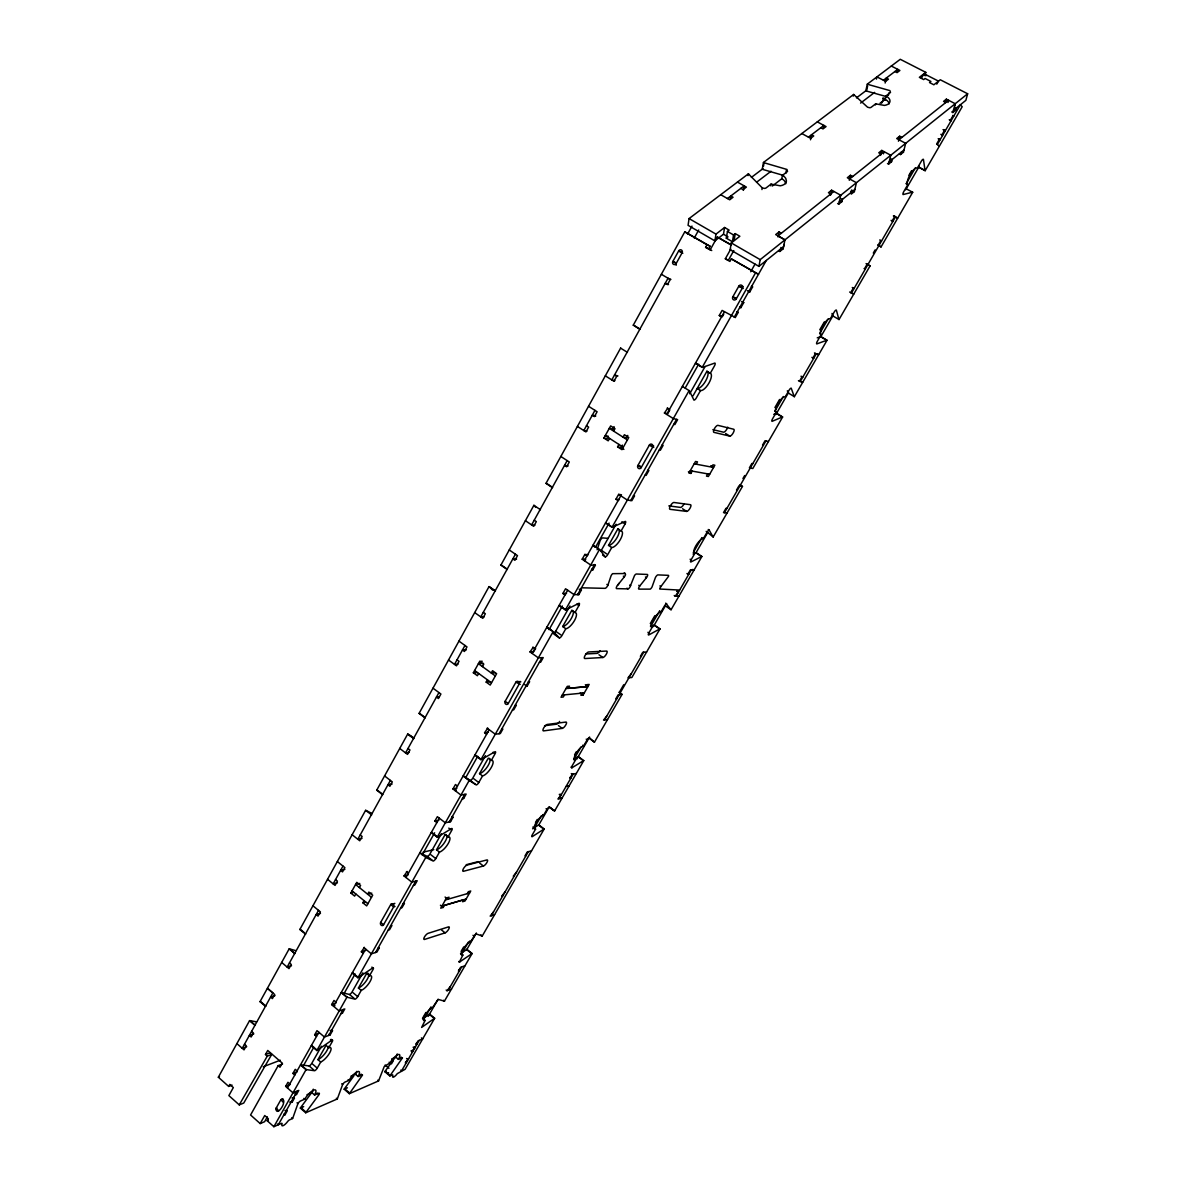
<?xml version="1.0" encoding="UTF-8"?>
<svg xmlns="http://www.w3.org/2000/svg" width="1186" height="1186" viewBox="0 0 1186 1186"><rect width="100%" height="100%" fill="white"/><g stroke="black" fill="none" stroke-linecap="round" stroke-linejoin="round"><path stroke-width="1.5" d="M897.417 71.753L897.758 69.366L883.422 80.233M748.751 174.194A2.832 1.749 8.9 0 0 748.307 173.897L689.066 218.58L688.073 225.34L714.891 240.877L723.475 234.235L724.587 227.49L729.153 230.114L727.448 231.448L726.306 238.193L732.399 241.692L733.556 234.947L735.261 233.627L739.856 236.266L731.288 242.952L730.131 249.697L758.936 266.376L783.605 246.569L784.05 244.346M714.891 240.877L715.988 234.116L724.587 227.49M730.25 199.337L730.813 195.972L733.052 197.247L729.701 199.797L720.717 194.712M734.104 240.373L735.261 233.627M743.37 190.353L744.156 185.846L727.448 198.522M748.025 175.587L748.307 173.897M886.313 96.57L866.329 90.996A2.668 1.542 10.5 0 1 865.824 90.788L867.307 84.147A2.668 1.542 10.5 0 0 867.811 84.369L889.915 90.61L890.493 92.419L885.912 95.977A9.325 5.441 10.7 0 1 889.826 99.935L890.004 101.092A9.325 5.441 10.7 0 1 884.4 105.421L875.668 103.849L871.236 107.244A2.668 1.571 10.6 0 1 869.546 107.704L867.574 107.214L853.653 94.45L763.458 162.482L762.242 169.198A2.802 1.72 9.1 0 0 762.761 169.435L783.59 175.439M763.547 166.144L763.977 162.719A2.802 1.72 9.1 0 1 763.458 162.482M761.946 189.567L762.257 187.877L748.751 174.194M770.737 185.802L771.048 184.112L780.225 185.802A9.784 6.049 9.4 0 0 786.437 181.013L785.784 178.478A9.784 6.049 9.4 0 0 782.404 175.38L787.504 171.451L786.985 169.465L764.155 162.778M758.936 266.376L760.196 259.645L967.657 93.768L940.29 79.773L933.856 84.784L929.498 82.546L930.906 81.449L925.095 78.484L923.686 79.566L919.343 77.342L925.806 72.361L900.263 59.3L867.307 84.147M772.323 186.024L781.767 178.76L782.419 175.395M785.799 173.423L786.451 170.072M778.031 236.978L779.024 231.937L781.337 233.242M778.683 250.824L779.839 251.476L780.269 249.253M779.839 251.476L783.16 248.808L784.954 239.854L775.688 234.576L779.024 231.937M810.512 139.785L811.52 134.759L813.729 135.96L810.616 138.317L801.81 133.544M823.41 127.628L823.87 125.405L817.287 121.876M830.511 195.23L831.608 190.205L840.741 195.23L838.754 204.155L837.612 203.518M853.283 96.125L853.653 94.45M866.877 89.41L867.618 86.089M838.754 204.155L841.897 201.635L842.401 199.411L841.259 198.774M849.295 180.287L850.436 175.276L852.704 176.506M876.439 79.106L876.943 76.882L885.571 81.36L888.462 79.165L886.298 78.054L885.141 83.02M850.644 191.257L851.77 191.88L851.266 194.104L854.365 191.613L856.425 182.703L847.323 177.737L850.436 175.276M875.401 104.946L875.668 103.849M880.027 103.226L885.127 99.298L885.912 95.977M888.358 95.369L888.951 92.879M880.561 155.41L881.761 150.414L890.775 155.233L888.61 164.113L887.484 163.505M883.481 153.839L884.015 151.615L849.591 178.982M888.61 164.113L891.59 161.711L892.139 159.502L891.012 158.894M898.439 141.208L899.67 136.212L901.909 137.398M899.388 153.958L900.5 154.551L901.063 152.342M900.5 154.551L903.465 152.179L905.674 143.328L896.705 138.554L899.67 136.212M924.976 75.667L925.806 72.361M945.494 102.456L946.369 99.15L955.219 103.716L952.832 112.522L951.735 111.944M947.985 102.5L948.578 100.291L898.944 139.755M954.611 105.925L955.219 103.716M952.832 112.522L955.634 110.268L956.227 108.074L955.13 107.511M967.657 93.768L965.849 100.365L953.425 110.328M581.466 587.796L605.053 588.345A2.698 0.964 -55.7 0 0 607.914 585.098L611.072 575.773A2.698 0.964 -55.9 0 1 612.599 573.668L625.23 573.535L625.541 574.632A2.654 0.934 -55.9 0 1 624.355 576.811L617.506 585.365A2.654 0.934 -55.8 0 0 616.631 588.627L627.928 588.879A2.624 0.904 -55.9 0 0 629.81 587.366L634.54 575.506A2.624 0.904 -56 0 1 636.422 574.009L647.334 574.454A2.594 0.889 -56.1 0 1 646.444 577.641L639.788 585.973A2.58 0.889 -55.9 0 0 638.913 589.131L650.269 589.131A2.55 0.86 -56 0 0 652.092 586.818L655.25 577.982A2.55 0.86 -56.1 0 1 656.125 576.366L656.911 575.477A2.55 0.86 -56.1 0 1 657.933 574.899L668.281 575.329A2.52 0.845 -56.2 0 1 668.519 576.366L660.928 586.536A2.52 0.845 -56 0 0 659.712 589.027L679.637 590.079M312.57 1091.417L300.725 1107.487A2.609 0.801 -49.8 0 0 300.34 1108.08L305.691 1112.779A2.609 0.786 -49.9 0 1 306.077 1112.201L319.004 1094.619A2.609 0.801 -50.1 0 0 318.752 1093.24L314.586 1095.004A9.206 2.832 -50 0 0 313.623 1090.112A9.206 2.832 -50 0 0 304.758 1099.185L300.488 1100.993A2.654 0.815 -49.8 0 0 297.923 1103.617L292.838 1117.983A2.654 0.815 -49.7 0 1 292.571 1118.517L289.547 1119.851A2.654 0.815 -49.7 0 0 287.946 1121.155L286.434 1123.009A5.337 1.631 -49.6 0 1 281.794 1125.04L282.075 1123.72A2.683 0.815 -49.6 0 0 281.364 1123.424L273.877 1126.7L267.221 1120.77L268.362 1118.739L264.73 1115.522L260.194 1123.587L250.572 1114.988L278.176 1065.651L282.579 1063.946M353.813 1075.969L344.518 1088.615A2.491 0.741 -50.4 0 0 344.162 1089.193L349.366 1093.685L362.531 1075.035L358.098 1076.503A8.806 2.624 -50.5 0 0 357.401 1071.699A8.806 2.624 -50.5 0 0 348.995 1080.372L345.052 1082.047A2.535 0.756 -50.4 0 0 342.635 1084.553L337.491 1098.473A2.535 0.756 -50.3 0 1 337.224 1098.992L305.691 1112.779M597.107 549.77L600.027 540.935A2.52 0.934 -56.2 0 1 600.887 539.319L601.658 538.459A2.52 0.934 -56.2 0 1 602.725 537.91L608.181 538.37M275.893 1108.599C276.397 1116.278 284.106 1105.737 283.528 1102.298A1.972 1.586 75.9 0 0 283.009 1099.555A1.972 1.586 75.9 0 0 280.8 1099.882L275.893 1108.599L276.99 1108.124M232.056 1085.086L228.661 1086.406L218.343 1077.214L249.549 1020.672A2.654 0.934 -49.3 0 1 249.92 1020.612L256.517 1021.828M265.916 1006.113A2.654 0.934 -49.5 0 1 265.442 1006.336L260.016 1001.681L289.147 948.889A2.654 0.964 -50 0 1 289.517 948.859L295.848 950.668M305.721 933.96A2.654 0.964 -50.3 0 1 305.38 934.094L299.85 929.498L365.584 810.349A2.668 1.023 -51.6 0 1 365.925 810.379L371.767 813.374M382.811 794.546A2.668 1.023 -52 0 1 382.485 794.65L376.718 790.173L407.688 734.045A2.683 1.053 -52.6 0 1 408.014 734.09L413.558 737.766M425.285 717.752A2.683 1.053 -53 0 1 424.959 717.826L419.073 713.409L489.017 586.625A2.713 1.097 -54.8 0 1 489.329 586.729L492.65 590.065M507.341 569.354A2.728 1.097 -55.2 0 1 507.03 569.399L500.877 565.129L533.878 505.34A2.743 1.127 -56.1 0 1 534.174 505.473L535.716 507.4M552.587 487.52A2.757 1.127 -56.5 0 1 552.291 487.535L546.005 483.354L620.604 348.135L627.142 352.183A2.846 1.156 -58.6 0 1 627.409 352.39M640.114 329.248A2.861 1.171 -59 0 1 639.832 329.219L633.265 325.201L684.782 231.833L710.132 246.258L708.724 248.793L705.596 247.311L707.019 244.761L710.132 246.258M687.539 234.146L691.987 226.111M318.515 910.359L287.16 967.064L291.519 965.73M342.991 866.091L333.162 883.866L337.402 882.829M390.372 780.403L357.831 839.258L362.012 838.383M438.924 692.58L405.568 752.902L409.17 752.413M464.971 645.466L454.52 664.382L457.989 664.19M515.436 554.218L480.775 616.898L484.185 616.868M567.175 460.613L531.625 524.909L534.901 525.205M594.957 410.371L583.808 430.548L586.922 431.185M682.039 252.885A2.179 1.942 -66.9 0 0 681.416 250.009A2.179 1.942 -66.9 0 0 678.674 250.913L672.862 261.439A2.164 1.927 -67.8 0 0 673.5 264.33A2.164 1.927 -67.8 0 0 676.213 263.411L682.039 252.885L682.84 253.255M694.255 238.045L698.702 230.01M228.661 1086.406L229.787 1084.404L233.331 1087.562L228.868 1095.597L239.261 1104.878L243.753 1103.039L271.698 1054.458L269.904 1052.886L265.471 1054.532L267.28 1056.118L271.698 1054.458M355.815 893.977L354.629 896.112L350.834 893.043L356.778 882.354L360.574 885.423L359.388 887.558M478.655 673.44L477.38 675.723L473.347 672.773L479.678 661.403L482.228 661.254M609.56 438.405L608.21 440.821L603.896 438.049L610.657 425.907L614.985 428.68L613.622 431.111M731.036 244.731L717.308 237.037L710.132 249.949L705.596 247.311M612.406 429.658L614.081 426.649M265.471 1054.532L267.739 1050.455L282.298 1063.145L280 1067.237L278.176 1065.651M482.45 666.606L483.725 664.323L479.678 661.403M267.28 1056.118L239.261 1104.878M371.811 893.147L367.66 894.229L368.846 892.08L372.686 895.178L366.682 905.896L362.872 902.798L364.058 900.663M495.081 672.729L491.271 672.981L492.546 670.698L496.623 673.663L490.233 685.063L486.171 682.113L487.446 679.83M627.794 435.41L626.43 437.842L623.035 437.145L624.399 434.713L628.758 437.501L621.938 449.672L617.595 446.87L618.959 444.454M349.366 1093.685L378.586 1080.906L384.234 1066.54L389.972 1062.952A8.435 2.446 -51 0 1 397.947 1054.65A8.435 2.446 -51 0 1 398.422 1059.365L402.469 1057.868L389.927 1075.85L392.685 1074.798L392.803 1075.613A4.759 1.364 -51 0 0 393.633 1077.066A4.759 1.364 -51 0 0 397.28 1073.641L405.093 1069.312L434.654 1018.24L429.554 1014.03L423.046 1018.67M731.347 258.889L758.447 274.337L731.347 258.889L729.909 261.454L725.328 258.785L730.754 249.09M617.595 446.87L621.019 447.537L622.368 445.106M733.793 250.587L728.382 260.238L725.328 258.785M267.354 1116.856L264.641 1121.689L260.194 1123.587M295.047 1095.078L296.5 1094.47L298.798 1090.408L292.986 1092.825L285.648 1086.391L287.946 1082.299L289.784 1083.915M294.78 1075.05L292.927 1073.434L295.24 1069.342L297.078 1070.943M316.529 1036.401L314.661 1034.815L316.988 1030.664L324.46 1037.038L330.153 1034.889L332.495 1030.753L331.561 1029.952M341.034 1013.63L342.443 1013.111L344.8 1008.96L339.152 1010.976L331.635 1004.631L333.992 1000.45L335.875 1002.037M363.272 953.366L361.359 951.795L364.443 947.332M413.425 885.423L414.774 885.067L417.205 880.753L411.824 882.147L404.026 875.95L407.139 871.443M436.863 822.61L434.877 821.083L437.367 816.68L445.313 822.802L450.561 821.69L453.037 817.287L452.059 816.531M462.347 798.771L463.637 798.534L466.142 794.101L460.954 795.065L452.948 788.972L455.454 784.524L457.455 786.036M486.616 734.223L484.585 732.726L487.772 728.115M539.422 662.277L540.638 662.203L543.232 657.593L538.355 657.859L530.023 651.929L533.24 647.274M565.025 594.912L562.92 593.46L565.559 588.76L574.039 594.601L578.783 594.675L581.422 589.976L580.369 589.249M591.562 569.932L592.718 569.977L595.387 565.248L590.732 565.025L582.178 559.214L584.846 554.47L588.375 554.692M618.099 500.64L615.934 499.217L618.647 494.384L621.494 494.77M673.781 424.291L674.864 424.544L677.636 419.622L673.337 418.584L664.427 412.995L667.748 408.192M721.548 316.855L719.265 315.491L722.126 310.421L735.32 317.492L738.181 312.437L737.04 311.755M287.486 1087.992L318.856 1032.25M365.659 949.111L333.518 1006.217L334.941 1005.713M395.027 906.475L393.663 906.86L390.757 904.533A2.001 1.69 79.5 0 1 393.115 904.073A2.001 1.69 79.5 0 1 393.648 906.86L383.567 924.769A2.001 1.69 76.5 0 1 381.21 925.199A2.001 1.69 76.5 0 1 380.662 922.426L390.757 904.533L394.849 903.391M405.968 877.492L439.339 818.207M489.166 729.701L454.95 790.499L456.254 790.261M505.162 701.282L515.895 682.217A2.061 1.823 87.3 0 1 518.415 681.609A2.061 1.823 87.3 0 1 518.979 684.441L508.245 703.535A2.046 1.823 83.6 0 1 505.725 704.113A2.046 1.823 83.6 0 1 505.147 701.282L508.245 703.535M532.099 653.412L567.679 590.213M620.812 495.807L584.313 560.667L585.484 560.726M637.89 465.49L649.35 445.135A2.135 1.927 -77 0 1 652.033 444.35A2.135 1.927 -77 0 1 652.641 447.241L641.181 467.61A2.12 1.942 -81 0 1 638.498 468.381A2.12 1.942 -81 0 1 637.875 465.475L641.181 467.61M666.651 414.388L724.409 311.77M535.449 648.683L533.715 651.766L530.023 651.929M669.764 410.104L667.688 413.795L664.427 412.995M723.771 314.186L722.348 316.706L719.265 315.491M303.201 1066.081L313.771 1047.312M344.518 992.726L355.103 973.943M422.216 854.824L434.625 832.794M465.905 777.275L477.721 756.312M549.059 629.692L562.386 606.016M595.817 546.687L609.1 523.1M685.212 388L698.658 364.161M750.723 271.742L755.022 264.107M736.269 298.857L742.273 288.213A2.209 2.001 -65.4 0 0 741.621 285.277A2.209 2.001 -65.4 0 0 738.819 286.182L732.829 296.826A2.194 2.001 -66.2 0 0 733.467 299.747A2.194 2.001 -66.2 0 0 736.269 298.857L732.829 296.826L735.854 298.116M273.877 1126.7L306.032 1069.698A2.698 0.86 -49.9 0 1 306.403 1069.624L314.675 1070.736A2.668 0.83 -50.1 0 0 317.255 1068.126L320.709 1062.033A9.31 2.935 -50.2 0 0 329.649 1052.96A9.31 2.935 -50.2 0 0 328.789 1047.742L332.258 1041.604A2.668 0.845 -50.3 0 0 332.006 1040.092L331.087 1039.307M316.365 1049.506L311.725 1045.503A2.698 0.875 -50.1 0 1 311.266 1045.755L316.84 1050.544L346.861 997.322A2.698 0.875 -50.6 0 1 347.216 997.263L355.148 999.19A2.668 0.86 -50.7 0 0 357.698 996.625L361.226 990.384A9.325 3.039 -50.9 0 0 370.136 981.459A9.325 3.039 -50.9 0 0 369.483 975.796L373.027 969.525A2.668 0.875 -51 0 0 372.834 967.895L371.9 967.109M352.538 972.861A2.698 0.904 -50.8 0 1 352.198 973.024L357.905 977.753L425.715 857.552A2.713 0.934 -52 0 1 426.041 857.552L433.246 861.08A2.683 0.919 -52.2 0 0 435.781 858.59L439.443 852.111A9.369 3.202 -52.3 0 0 448.278 843.454A9.369 3.202 -52.3 0 0 448.041 836.916L451.733 830.393A2.683 0.919 -52.5 0 0 451.673 828.495L437.634 837.005A2.713 0.949 -52.3 0 1 437.204 837.183L431.259 832.557A2.713 0.949 -52.3 0 0 431.689 832.394L436.641 836.234M437.204 837.183L469.167 780.521A2.728 0.964 -53 0 1 469.478 780.551L476.268 784.984A2.683 0.934 -53 0 0 478.788 782.552L482.539 775.926A9.414 3.291 -53.2 0 0 491.315 767.446A9.414 3.291 -53.2 0 0 491.315 760.404L495.096 753.733A2.698 0.949 -53.4 0 0 495.096 751.687L481.323 759.544A2.728 0.964 -53.3 0 1 480.908 759.692L474.83 755.156A2.728 0.978 -53.2 0 0 475.26 755.008L480.315 758.788M480.908 759.692L553.15 631.649A2.757 1.008 -54.9 0 1 553.432 631.723L559.407 637.964A2.728 0.978 -54.9 0 0 561.897 635.637L565.796 628.728A9.562 3.454 -55.2 0 0 574.469 620.575A9.562 3.454 -55.2 0 0 574.958 612.554L578.887 605.586A2.743 0.993 -55.3 0 0 579.035 603.259L565.796 609.826A2.772 1.023 -55.3 0 1 565.396 609.93L559.066 605.527A2.772 1.023 -55.3 0 0 559.347 605.468M565.396 609.93L599.479 549.503A2.802 1.038 -56 0 1 599.76 549.622L605.245 556.901A2.757 1.008 -56.1 0 0 607.721 554.618L611.724 547.547A9.666 3.528 -56.3 0 0 620.322 539.6A9.666 3.528 -56.3 0 0 621.079 531.002L625.096 523.886A2.772 1.008 -56.5 0 0 625.318 521.395L612.406 527.221A2.802 1.038 -56.4 0 1 612.02 527.281L605.527 522.967A2.802 1.053 -56.4 0 0 605.913 522.907M612.02 527.281L689.125 390.579A2.876 1.067 -58.3 0 1 689.377 390.772L693.929 400.097A2.846 1.038 -58.2 0 0 696.078 398.363L700.526 390.55A9.962 3.662 -58.5 0 0 708.991 382.989A9.962 3.662 -58.5 0 0 710.295 373.279L714.491 365.851A2.861 1.053 -58.7 0 0 714.876 363.049L702.572 367.378A2.891 1.082 -58.7 0 1 702.216 367.378L695.441 363.242A2.891 1.082 -58.7 0 0 695.797 363.227L701.445 366.682M702.216 367.378L755.497 272.928M321.436 1046.23L311.755 1063.382A2.668 0.845 -50 0 1 309.19 1065.977L300.859 1064.806A2.698 0.86 -49.9 0 0 300.488 1064.88L306.032 1069.698M362.872 972.817L352.094 991.926A2.668 0.875 -50.7 0 1 349.529 994.491L341.553 992.504A2.698 0.889 -50.5 0 0 341.197 992.563L346.861 997.322M441.414 833.669L429.925 854.009A2.668 0.919 -52.1 0 1 427.39 856.485L420.14 852.912A2.698 0.949 -52 0 0 419.8 852.912L426.041 857.552M485.459 755.645L472.814 778.046A2.683 0.949 -53 0 1 470.293 780.462L463.444 775.985A2.713 0.964 -52.9 0 0 463.118 775.955L469.167 780.521M553.165 633.591A2.728 0.993 -54.9 0 0 555.656 631.263L569.932 605.987M600.783 551.179A2.757 1.023 -56.1 0 0 601.346 550.319L616.068 524.242M689.703 393.796L705.062 366.563M297.345 1091.016L278.295 1124.773L277.376 1123.972M328.73 1035.422L343.391 1009.464M375.547 952.506L415.871 881.094M449.257 821.972L464.853 794.338M499.084 733.719L542.017 657.667M577.597 594.66L594.23 565.203M630.73 500.536L676.569 419.37M734.312 317.077L766.275 260.475M283.602 1115.359L285.07 1114.721L287.338 1110.689L284.966 1110.511M289.725 1102.076L292.112 1102.254L294.395 1098.192L293.491 1097.391M525.813 686.383L527.044 686.279L529.623 681.698L528.393 681.802M739.871 307.248L740.865 307.678L743.726 302.608L741.591 301.496M748.722 291.578L749.715 292.023L752.591 286.923L751.435 286.256M320.709 1062.033L317.952 1059.661L326.017 1045.385L328.789 1047.742M361.226 990.384L358.409 988.042L366.652 973.469A9.31 3.054 -50.8 0 1 368.431 973.573M439.443 852.111L436.522 849.813L445.091 834.633A9.355 3.217 -52.3 0 1 446.336 834.722M482.539 775.926L479.544 773.672L488.306 758.15L491.315 760.404M565.796 628.728L562.683 626.534L571.815 610.375L574.943 612.554M611.724 547.547L608.522 545.397L617.862 528.867L621.079 531.002M693.024 395.857L706.93 371.233L710.295 373.279M881.539 103.138L884.193 98.453L883.14 97.904M883.689 100.187A2.016 1.794 -52.8 0 0 884.86 99.194L886.446 96.407M445.076 897.046L447.878 899.255L449.049 897.209L446.573 897.921L440.732 908.165L443.208 907.438L444.379 905.392L463.77 899.714L462.614 901.716L464.986 901.019L470.738 891.012L468.366 891.679L467.21 893.695M564.521 694.863L563.291 697.027L561.037 697.249L567.249 686.368L569.488 686.175L568.242 688.354L585.795 686.768L587.011 684.633L589.16 684.455L583.067 695.07L580.918 695.278L582.133 693.158M696.182 464.186L697.501 461.873L695.515 461.487L688.918 473.066L690.904 473.422L692.224 471.109M921.433 78.187L923.983 73.71L938.482 81.137L936.762 84.132M707.775 473.896L706.485 476.149L708.383 476.49L714.861 465.209L712.964 464.838L711.674 467.106M391.454 1063.901L393.129 1060.996M425.878 1012.503L422.527 1018.3L425.107 1020.42L421.623 1027.432L434.654 1018.24M461.117 951.439L463.667 947.006M535.523 822.476L537.288 819.407M574.558 754.8L576.366 751.687M650.299 623.554L654.805 615.727M774.918 407.554L779.573 399.474M819.763 329.827L824.329 321.91M908.921 175.291L911.56 170.725M424.751 1017.736L431.022 1006.87M462.258 952.773L468.544 941.877M534.174 828.169L541.365 815.731M573.698 759.707L581.036 746.987M650.506 626.653L659.683 610.76M701.475 538.355L693.306 552.513L694.774 553.491L691.097 559.866A2.491 0.815 -56.4 0 0 690.801 562.031L701.578 556.575A2.461 0.801 -56.5 0 1 701.89 556.501L671.083 609.723A2.446 0.786 -55.9 0 1 670.876 609.634L665.731 603.111M775.155 410.712L783.368 396.495M819.926 333.162L828.08 319.049M906.297 183.533L915.384 167.804M532.603 828.821L538.459 825.056A2.372 0.741 -53.3 0 1 538.8 824.907L544.196 828.97L482.228 936.05L475.868 933.812L470.56 941.714A8.376 2.52 -52.1 0 0 462.748 949.719A8.376 2.52 -52.1 0 0 462.881 955.012L459.308 962.202L472.117 953.514L466.913 949.349L460.509 953.752M573.639 759.322L577.938 756.712A2.387 0.756 -54.1 0 1 578.279 756.579L583.779 760.582L554.677 810.868A2.387 0.741 -53.6 0 1 554.425 810.853L549.192 807.177A2.416 0.756 -53.5 0 0 546.983 809.386L543.559 815.316A8.435 2.639 -53.4 0 0 535.82 823.099A8.435 2.639 -53.4 0 0 535.598 829.118L532.188 835.018A2.402 0.756 -53.3 0 0 532.129 836.708L544.196 828.97M619.107 692.268L622.087 694.373L594.468 742.125A2.402 0.756 -54.4 0 1 594.216 742.08L589.338 737.662A2.431 0.771 -54.3 0 0 587.159 739.842L583.66 745.89A8.495 2.713 -54.1 0 0 575.981 753.51A8.495 2.713 -54.1 0 0 575.536 759.959L572.067 765.963A2.416 0.771 -54 0 0 571.948 767.787L571.015 767.105M651.218 626.564L653.975 625.081A2.431 0.786 -55.6 0 1 654.287 624.978L659.994 628.876A2.431 0.786 -55.6 0 0 659.683 628.98L648.638 635.029A2.461 0.801 -55.6 0 1 648.875 632.968L652.478 626.727A8.628 2.817 -55.7 0 1 653.323 619.477A8.628 2.817 -55.7 0 1 660.913 612.124L664.545 605.853A2.461 0.801 -55.9 0 1 666.695 603.763M694.774 553.491A8.732 2.876 -56.6 0 1 695.856 545.768A8.732 2.876 -56.6 0 1 703.387 538.592L707.078 532.173A2.491 0.815 -56.8 0 1 709.228 530.142L708.235 529.49M817.243 337.847L820.579 336.631A2.58 0.845 -59.1 0 1 820.86 336.631L827.042 340.263L794.383 396.687A2.55 0.83 -58.5 0 1 794.205 396.524L791.225 388.178A2.565 0.845 -58.5 0 0 789.372 389.734L785.28 396.791A8.969 2.95 -58.3 0 0 777.868 403.655A8.969 2.95 -58.3 0 0 776.326 412.283L772.501 418.91A2.55 0.845 -58.2 0 0 772.071 421.341L782.345 417.027A2.535 0.83 -58.2 0 1 782.627 416.998L752.813 468.514L749.389 467.833L751.894 463.504L752.754 463.682M864.179 268.585L865.231 269.192L864.505 268.762L867.144 264.196L870.079 265.901L839.036 319.538A2.609 0.845 -59.4 0 1 838.873 319.345L836.352 310.08A2.624 0.86 -59.4 0 0 834.514 311.562L830.333 318.767A9.132 2.995 -59.3 0 0 822.995 325.453A9.132 2.995 -59.3 0 0 821.201 334.585L817.302 341.346A2.594 0.845 -59.1 0 0 816.798 343.925L826.761 340.263A2.58 0.83 -59.1 0 1 827.042 340.263M937.34 144.529L960.304 104.813L962.202 106.71L925.169 170.695A2.713 0.86 -61 0 1 925.036 170.443L923.42 159.339A2.728 0.875 -61.1 0 0 921.641 160.703L917.297 168.204A9.518 3.054 -61 0 0 910.107 174.505A9.518 3.054 -61 0 0 907.794 184.66L903.732 191.687A2.698 0.875 -60.8 0 0 903.08 194.563L912.449 192.206A2.683 0.86 -60.7 0 1 912.701 192.251L881.05 246.925L877.833 244.983M428.22 1016.358L438.034 999.353L444.35 1001.147L443.445 1000.45M466.513 950.06L476.372 932.982M538.607 825.263L548.792 807.607M576.767 759.173L589.575 737.01M653.367 626.593L665.257 606.002M696.034 552.72L707.82 532.321M775.837 414.581L788.557 392.536M820.475 337.298L833.106 315.417M905.659 189.819L919.239 166.322M408.607 1058.698L405.33 1062.864L406.501 1062.345L405.656 1061.648M411.008 1050.87L411.853 1051.582L415.13 1047.416L414.285 1046.719M446.173 990.028L447.033 990.725L450.324 986.574M560.326 794.146L561.23 794.828L557.909 798.979L562.06 798.104M576.307 773.48L572.215 774.25L569.917 778.224L570.94 778.031L570.036 777.349M619.285 692.402L623.717 684.737M674.226 595.505L675.19 596.158L678.54 591.992L677.577 591.354M686.931 573.535L687.895 574.172L690.326 569.977L693.988 570.155L692.817 569.384M742.94 478.551L744.66 475.571M798.43 380.647L799.453 381.269L802.003 376.837L802.818 377.118L801.795 376.511M811.891 357.342L812.929 357.964L815.508 353.502L818.651 354.747L817.11 353.843M849.65 292.023L850.703 292.631L853.327 288.094L854.068 288.494L852.274 287.501M873.311 253.063L875.135 249.905M892.85 221.441L892.139 220.952L894.807 216.341L893.74 215.748M938.304 138.658L939.401 139.236L936.673 143.951L939.297 146.278M942.559 135.5L941.906 134.907L944.634 130.178L943.537 129.6M949.882 120.364L950.979 120.928L950.342 120.305L953.084 115.561L953.722 116.198L952.699 115.487M419.207 1040.389L401.58 1070.854L400.749 1070.143M448.175 990.295L461.68 966.931M491.286 915.74L528.333 851.681M558.947 798.756L573.238 774.058M604.534 719.946L643.731 652.181M676.124 596.173L691.245 570.021M724.394 512.708L765.919 440.925M800.253 381.536L816.294 353.813M851.459 293.016L895.519 216.83M444.424 1001.147L472.117 953.514M659.994 628.876L631.856 677.502L627.972 677.829L631.308 673.663M709.228 530.142L712.994 536.843A2.476 0.801 -56.8 0 0 713.201 536.947L742.466 486.393L739.827 484.718M389.853 1075.984L384.783 1071.67L395.042 1057.601M617.506 585.365L619.211 583.23M839.243 201.931L854.884 189.389M889.144 161.904L904.014 149.97M778.001 235.895L833.891 191.465M831.608 190.205L828.436 192.725L830.719 193.985M881.761 150.414L878.752 152.801L881.005 154.017M946.369 99.15L943.552 101.388L945.761 102.53M726.306 238.193L728.011 236.859L723.475 234.235M771.048 184.112L766.141 187.877A2.802 1.749 9.2 0 1 764.333 188.396L762.257 187.877M756.594 182.229L771.033 171.244M860.591 103.078L874.631 92.389M751.405 177.396L763.013 168.605M856.47 97.875L866.699 90.121M808.407 137.116L823.87 125.405L826.064 126.576L822.995 128.918L820.801 127.732M332.006 1040.092L317.299 1050.307A2.698 0.86 -50.1 0 1 316.84 1050.544M372.834 967.895L358.35 977.531A2.698 0.889 -50.8 0 1 357.905 977.753M466.558 949.541L470.886 953.01M571.948 767.787L583.438 760.715A2.402 0.756 -54.1 0 1 583.779 760.582M693.069 554.084L695.752 552.735A2.461 0.801 -56.5 0 1 696.063 552.661L701.89 556.501M438.123 999.457L432.638 1007.374A8.361 2.461 -51.5 0 0 424.796 1015.512A8.361 2.461 -51.5 0 0 425.107 1020.42M300.34 1108.08L303.675 1106.642M344.162 1089.193L347.424 1087.784M384.783 1071.67L386.043 1071.121M267.221 1120.77L268.332 1120.296M306.981 1094.722L311.888 1092.647A9.206 2.832 -49.9 0 0 313.252 1089.178M350.923 1076.176L355.474 1074.264A8.806 2.639 -50.5 0 0 356.734 1071.388M391.647 1058.979L395.857 1057.2A8.435 2.461 -51 0 0 397.221 1053.954M411.853 1051.582L413.024 1051.078L412.179 1050.366M294.395 1098.192L292.038 1097.999M282.994 1098.962L280.786 1099.882L283.528 1102.298M773.732 414.374L776.281 413.321A2.52 0.83 -58.2 0 1 776.578 413.291L782.627 416.998M285.648 1086.391L290.036 1084.612M292.927 1073.434L297.301 1071.699M263.203 1066.777L280.281 1060.225M218.343 1077.214L219.484 1076.784M447.033 990.725L451.57 989.02M332.495 1030.753L330.138 1030.486M314.661 1034.815L318.96 1033.214M246.718 1046.689L242.24 1048.305L272.854 992.934L267.413 988.279L274.678 994.491L272.395 998.612L270.586 997.055L274.989 995.603M465.045 965.715L460.553 967.331L458.389 971.097L459.516 970.682L458.656 969.985M331.635 1004.631L335.89 1003.134M253.819 1033.851L249.356 1035.437L251.15 1036.994L253.404 1032.932L251.61 1031.36M444.498 1001.132L443.727 1000.406M445.106 932.848L424.618 939.416A3.825 1.216 -51.7 0 1 424.469 936.97A3.825 1.216 -51.7 0 1 428.087 933.338L448.516 926.889A3.736 1.171 -52 0 1 448.619 929.305A3.736 1.171 -52 0 1 445.106 932.848L441.474 929.943M494.577 914.702L490.189 916.096L493.495 911.93M377.949 948.266L379.312 947.836L376.926 952.076L371.396 953.826L363.746 947.54M361.359 951.795L365.54 950.49M388.163 930.18L389.527 929.765L391.929 925.495L390.565 925.895M502.894 895.697L501.797 896.023L505.103 891.857M441.889 906.104L466.128 899.003M445.387 899.952L469.567 892.999M400.646 908.046L402.01 907.661L404.426 903.376L403.077 903.747M514.368 875.846L513.286 876.157L516.592 871.992M320.472 913.428L316.173 914.584L318.041 916.111L320.383 911.886L312.941 905.778M362.872 902.798L365.644 902.042M483.399 866.017L463.504 871.28A3.84 1.26 -52.4 0 1 463.444 868.656A3.84 1.26 -52.4 0 1 467.032 865.083L486.883 859.939A3.751 1.201 -52.7 0 1 486.897 862.518A3.751 1.201 -52.7 0 1 483.399 866.017L479.707 863.156M526.095 855.566L525.027 855.847L527.266 851.963L531.536 850.851M350.834 893.043L353.636 892.317M466.187 864.727L477.854 861.718A3.751 1.216 -52.6 0 0 478.21 861.585M404.026 875.95L408.088 874.912M359.773 883.451L355.578 884.489L371.485 897.313M423.076 852.185L433.765 849.665M344.859 869.368L340.619 870.361L342.517 871.888L344.874 867.603L337.343 861.54M434.877 821.083L438.85 820.252M451.733 817.569L453.037 817.287M566.078 786.437L569.176 785.814M452.948 788.972L456.862 788.26M392.047 784.109L387.941 784.776L389.883 786.274L392.299 781.9L384.575 775.926M562.283 728.382L543.618 730.887A3.884 1.319 -54.1 0 1 543.737 727.878A3.884 1.319 -54.1 0 1 547.295 724.438L565.9 722.066A3.795 1.26 -54.2 0 1 565.737 725.017A3.795 1.26 -54.2 0 1 562.283 728.382L558.428 725.595M607.529 719.546L603.541 720.08L606.861 715.914M544.567 725.728L556.501 724.201A3.795 1.275 -54.2 0 0 558.206 723.119M484.585 732.726L488.41 732.236M501.634 729.212L502.879 729.049L500.329 733.556L495.288 734.223L487.135 728.189M512.5 709.94L513.746 709.806L516.31 705.27L515.08 705.388M616.809 698.732L615.816 698.836L618.158 694.788L622.087 694.373M562.268 695.07L584.268 692.935M565.989 688.532L587.93 686.561L585.335 684.722M439.087 696.834L436.448 697.057L438.435 698.524L440.91 694.032L432.994 688.176M520.239 684.352L515.895 682.217L520.862 681.817M486.171 682.113L489.996 681.817M473.347 672.773L477.202 672.521M641.359 656.288L640.396 656.347L642.768 652.241L646.607 652.033M483.517 663.389L478.403 663.671L495.348 675.946M602.903 657.504L584.906 658.541A3.914 1.349 -55 0 1 585.128 655.339A3.914 1.349 -55 0 1 588.656 651.959L606.595 651.055A3.825 1.29 -55.1 0 1 606.328 654.198A3.825 1.29 -55.1 0 1 602.903 657.504L598.974 654.761M585.736 653.975L597.003 653.382A3.825 1.305 -55.1 0 0 600.086 650.669M535.627 648.742L532.633 647.304M466.35 649.854L462.466 650.017L464.467 651.47L466.987 646.919L458.952 641.122M675.19 596.158L678.911 596.217M562.92 593.46L566.508 593.519M581.422 589.976L579.183 589.234M687.895 574.172L688.814 574.217L687.85 573.579M516.592 559.08L512.856 558.873L514.917 560.296L517.496 555.641L509.254 549.963M582.178 559.214L585.706 559.421M686.635 511.403L670.046 509.328A4.003 1.408 -56.9 0 1 670.475 505.71A4.003 1.408 -56.9 0 1 673.959 502.479L690.474 504.702A3.914 1.349 -56.9 0 1 690.015 508.245A3.914 1.349 -56.9 0 1 686.635 511.403L682.528 508.75M668.815 505.903L680.497 507.415A3.914 1.349 -57 0 0 684.203 503.65M615.934 499.217L619.344 499.662M727.033 513.049L723.504 512.589L725.98 508.32L726.855 508.438M633.457 495.718L634.569 495.867L631.856 500.685L627.35 500.107L618.647 494.384M568.124 465.979L564.536 465.401L566.656 466.795L569.295 462.006L560.845 456.462M645.065 475.171L646.162 475.349L648.905 470.501L647.808 470.308M737.381 490.248L736.506 490.1L738.997 485.8L742.466 486.393M639.002 465.683L640.129 465.876M690.237 470.753L709.688 474.237M694.195 463.815L713.557 467.462L710.799 465.713M659.268 450.013L660.35 450.235L663.107 445.358L662.025 445.135M653.753 447.463L649.35 445.135L653.753 446.025M603.896 438.049L607.351 438.731M608.329 436.255L605.26 435.633L623.317 447.255M613.903 429.317L609.308 428.339L627.409 439.947M595.772 416.004L592.274 415.233L594.423 416.597L597.107 411.75L588.538 406.264M763.399 445.269L762.554 445.061L765.074 440.718L768.424 441.533M729.79 436.107L713.972 432.371A4.062 1.423 -57.9 0 1 714.506 428.517A4.062 1.423 -57.9 0 1 717.96 425.359L733.719 429.243A3.973 1.364 -57.9 0 1 733.141 433.009A3.973 1.364 -57.9 0 1 729.79 436.107L725.61 433.498M712.89 429.643L723.519 432.193A3.973 1.379 -57.9 0 0 725.773 430.696A3.973 1.379 -57.9 0 0 727.715 427.182M614.852 380.721L611.813 379.905L668.029 278.236L670.905 279.436M617.936 375.947L614.511 375.013L616.69 376.362L613.977 381.269L605.32 375.829M799.453 381.269L802.67 382.366M812.929 357.964L813.715 358.261M668.504 284.596L665.242 283.261L667.466 284.581L670.253 279.555L661.358 274.277M737.173 312.022L738.181 312.437M742.732 302.178L743.726 302.608M675.294 262.521L672.862 261.439L676.213 263.425M742.821 287.976L738.819 286.182L743.029 288.554M751.598 286.478L752.591 286.923M891.309 66.045L899.907 70.463L897.061 72.628L894.911 71.531M954.537 109.705L955.634 110.268M850.703 292.631L853.698 294.187M949.245 119.742L950.342 120.305M943.092 129.645L945.286 130.786L944.634 130.178M885.468 100.158L883.348 98.853M940.809 134.329L941.906 134.907M938.422 138.97L940.053 139.829L939.401 139.236M902.338 151.586L903.465 152.179M919.639 167.552L925.036 170.443M925.169 170.695L918.705 167.241A2.713 0.86 -61.1 0 1 918.572 166.989M890.478 161.103L891.59 161.711M906.163 183.786L907.794 184.66M912.701 192.251L906.015 188.722A2.668 0.86 -60.8 0 1 906.267 188.767M851.533 190.056L854.365 191.613M893.369 215.956L896.349 217.587M891.071 220.374L892.139 220.952M840.755 200.997L841.897 201.635M879.76 239.943L881.539 240.995L880.827 240.536L878.174 245.131L881.05 246.925M737.455 182.095L746.394 187.106L743.073 189.627L740.835 188.366M866.077 263.603L870.079 265.901M779.736 236.889L784.954 239.854M780.848 247.489L783.16 248.808M727.448 231.448L733.556 234.947M689.066 218.58L715.988 234.116M731.288 242.952L760.196 259.645M717.308 237.037L731.036 244.968M839.036 319.538L832.809 315.921A2.609 0.845 -59.4 0 1 832.646 315.728L832.009 313.43M684.782 231.833L707.019 244.761M708.724 248.793L711.733 250.557M747.402 290.674L749.715 292.023M682.039 252.885L678.688 250.913L681.891 252.381A2.164 1.942 -66.9 0 1 682.395 251.758M819.645 333.666L821.201 334.585M820.579 336.631L825.723 339.656M739.723 306.996L740.865 307.678M814.471 352.894L815.508 353.502M734.178 316.81L735.32 317.492M800.98 376.229L802.003 376.837M794.383 396.687L788.29 393.011A2.55 0.845 -58.5 0 1 788.112 392.848L787.356 390.772M774.799 411.349L776.326 412.283M634.732 325.868L640.203 329.219M776.281 413.321L781.322 416.405M700.526 390.55L697.19 388.489A9.948 3.677 -58.5 0 0 705.67 380.943A9.948 3.677 -58.5 0 0 706.93 371.233M689.377 390.772L682.395 386.414A2.861 1.082 -58.3 0 1 682.647 386.606M667.214 408.043L669.438 409.437M688.384 471.806L690.904 473.422M621.019 447.537L623.895 449.39M586.477 425.73L588.612 427.093L585.943 431.941L577.404 426.426M706.189 531.358L713.201 536.947M701.904 537.614L703.387 538.592M696.731 553.373L701.578 556.575M690.119 559.214L691.097 559.866M621.879 521.766L625.096 523.886M551.653 486.794L546.405 483.295A2.757 1.127 -56.5 0 1 546.005 483.354M606.995 523.619L612.406 527.221M676.643 591.325L677.606 591.977M659.935 585.884L660.928 586.536M645.436 576.974L646.444 577.641M601.346 550.319L606.654 553.892M533.878 505.34L540.431 509.683A2.757 1.112 -56.1 0 0 540.134 509.55M599.479 549.503L593.03 545.16A2.787 1.038 -56 0 1 593.311 545.293L594.72 547.131M602.592 555.107L605.245 556.901M624.207 572.853L625.23 573.535M638.78 585.291L639.788 585.973M623.332 576.114L624.355 576.811M671.083 609.723L665.124 605.75A2.446 0.801 -55.9 0 0 665.346 605.838M534.234 520.209L536.324 521.618L533.715 526.332L525.398 520.684M584.846 554.47L586.981 555.923M629.692 585.039L630.7 585.721M594.319 564.536L595.387 565.248M626.92 588.197L627.928 588.879M659.95 611.472L660.913 612.124M591.651 569.25L592.718 569.977M606.876 584.401L607.914 585.098M654.924 625.719L659.683 628.98M650.551 625.422L652.478 626.727M647.912 632.316L648.875 632.968M577.715 593.949L578.783 594.675M576.781 604.148L578.887 605.586M894.807 216.341L897.624 218.283M506.422 568.598L501.293 565.04A2.728 1.112 -55.2 0 1 500.877 565.129M560.518 606.165L565.796 609.826M555.656 631.263L560.859 634.895M490.352 587.441L495.451 591.013A2.713 1.082 -54.8 0 0 495.14 590.91L489.017 586.625M553.15 631.649L546.85 627.216A2.757 1.023 -54.9 0 1 547.146 627.305L552.394 630.996M554.203 634.317L559.407 637.964M483.31 612.302L485.341 613.74L482.806 618.336L474.696 612.584M580.162 692.995L583.067 695.07M524.568 684.5L527.044 686.279M594.468 742.125L588.938 738.122A2.402 0.771 -54.3 0 1 588.701 738.092M586.225 739.16L587.159 739.842M582.726 745.208L583.66 745.89M474.608 670.505L491.508 682.795M457.025 659.846L459.026 661.299L456.521 665.835L448.53 660.024M577.938 756.712L582.519 760.048M573.683 758.61L575.536 759.959M571.296 773.583L572.215 774.25M559.273 794.353L560.192 795.035M493.079 752.235L494.088 752.977M549.251 806.821L554.677 810.868M549.904 807.473L554.425 810.853M424.41 716.967L419.503 713.29A2.683 1.053 -53 0 1 419.073 713.409M546.079 808.704L546.983 809.386M542.654 814.634L543.559 815.316M538.459 825.056L542.951 828.451M473.807 778.787L478.788 782.552M532.87 827.057L535.598 829.118M470.293 780.462L475.275 784.228M408.992 734.831L413.884 738.522A2.683 1.038 -52.7 0 0 413.543 738.478L407.688 734.045M464.452 776.756L469.478 780.551M408.014 748.485L409.971 749.967L407.524 754.385L399.741 748.455M462.644 797.763L463.637 798.534M449.568 820.934L450.561 821.69M448.782 828.11L450.739 829.637M445.091 834.633L448.041 836.916M381.966 793.745L377.163 790.009A2.668 1.023 -51.9 0 1 376.718 790.173M430.903 854.78L435.781 858.59M427.39 856.485L432.267 860.31M365.584 810.349L371.663 814.871A2.668 1.008 -51.7 0 0 371.322 814.856M360.218 834.944L362.115 836.456L359.729 840.77L352.123 834.736M406.457 871.606L408.414 873.148M480.923 935.013L482.228 936.05M481.086 935.383L481.961 936.08M440.421 905.215L443.208 907.438M472.992 935.294L473.866 935.991M469.686 941.017L470.56 941.714M461.132 953.618L462.881 955.012M458.774 961.49L459.649 962.187M352.02 890.908L367.882 903.747M335.519 879.612L337.402 881.124L335.045 885.393L327.544 879.3M380.676 922.426L383.567 924.769M429.184 1014.238L433.439 1017.736M366.652 973.469L369.483 975.796M304.001 932.359L300.31 929.29A2.654 0.978 -50.2 0 1 299.85 929.498M352.657 972.802L353.606 973.587M354.555 974.373L357.401 976.745M421.401 1037.898L422.676 1038.951L418.035 1040.878L415.915 1044.555L417.072 1044.065L416.227 1043.354M353.028 992.712L357.698 996.625M413.128 1047.208L413.973 1047.905M349.529 994.491L354.214 998.404M290.437 949.615L295.017 953.47A2.654 0.949 -50 0 0 294.647 953.514L289.147 948.889M342.502 993.305L347.216 997.263M406.59 1058.49L407.435 1059.202M289.458 962.913L291.282 964.455L288.984 968.621L281.675 962.439M401.135 1057.126L401.995 1057.838M400.423 1057.749L401.268 1058.461M395.857 1057.2L398.422 1059.365M341.509 1012.325L342.443 1013.111M389.127 1062.226L389.972 1062.952M385.139 1065.028L388.949 1068.26M385.984 1071.833L390.209 1075.435M329.219 1034.088L330.153 1034.889M377.741 1080.179L378.586 1080.906M330.405 1040.033L331.324 1040.819M361.078 1074.116L361.952 1074.872M360.396 1074.738L361.256 1075.48M355.474 1074.264L358.098 1076.503M265.012 1005.328L260.49 1001.444A2.654 0.934 -49.5 0 1 260.016 1001.681M348.121 1079.616L348.995 1080.372M341.746 1083.782L342.635 1084.553M345.393 1089.371L349.737 1093.121M312.674 1064.168L317.255 1068.126M309.19 1065.977L313.771 1069.95M250.824 1021.383L255.316 1025.282A2.654 0.919 -49.3 0 0 254.931 1025.341L249.549 1020.672M301.778 1065.606L306.403 1069.624M336.35 1098.236L337.224 1098.992M317.211 1093.062L318.115 1093.848M311.888 1092.647L314.586 1095.004M244.479 1044.243L246.273 1045.815L244.034 1049.877L236.889 1043.606M303.853 1098.399L304.758 1099.185M294.217 1092.469L296.5 1094.47M297.019 1102.817L297.923 1103.617M301.615 1108.273L306.077 1112.201M291.193 1101.453L292.112 1102.254M882.74 98.482L883.822 99.431A2.016 1.794 -52.7 0 0 883.555 100.158M291.682 1117.731L292.571 1118.517M284.151 1113.921L285.07 1114.721M276.027 1108.347L278.754 1110.763M923.983 73.71L925.999 75.726M547.146 627.305L549.162 629.41M620.604 348.135A2.832 1.171 -58.6 0 1 620.871 348.343M633.635 325.201A2.861 1.171 -59.1 0 1 633.265 325.201M676.183 265.249A2.164 1.927 -67.6 0 1 676.094 262.877M388.593 1072.767A4.759 1.379 -51 0 1 387.6 1072.693M489.492 758.358A9.399 3.306 -53.2 0 1 487.55 766.482A9.399 3.306 -53.2 0 1 479.544 773.672M446.974 835.611A9.355 3.217 -52.3 0 1 443.712 843.706A9.355 3.217 -52.3 0 1 436.522 849.813M559.599 721.414A3.795 1.275 -54.2 0 1 559.184 722.007M571.815 610.375A9.547 3.469 -55.2 0 1 571.355 618.41A9.547 3.469 -55.2 0 1 562.683 626.534M368.727 974.017A9.31 3.054 -50.8 0 1 365.733 981.578A9.31 3.054 -50.8 0 1 358.409 988.042M328.329 1046.289A9.31 2.95 -50.2 0 1 324.875 1053.628A9.31 2.95 -50.2 0 1 317.952 1059.661M781.767 178.76A9.844 6.093 9.4 0 1 783.709 180.124A9.621 5.96 9.4 0 1 784.732 181.236L785.651 183.104A9.458 5.856 9.4 0 1 785.769 183.741M885.127 99.298A9.369 5.485 10.7 0 1 887.024 100.543A9.295 5.426 10.7 0 1 889.026 103.271A9.073 5.293 10.7 0 1 889.174 103.849M707.345 533.137A2.461 0.815 -56.8 0 1 707.138 533.018M617.862 528.867A9.666 3.543 -56.3 0 1 617.135 537.466A9.666 3.543 -56.3 0 1 608.522 545.397M741.828 287.531A2.194 2.001 -65.3 0 1 743.088 286.478M519.631 681.92A2.046 1.823 85.9 0 1 520.091 681.372"/></g></svg>
